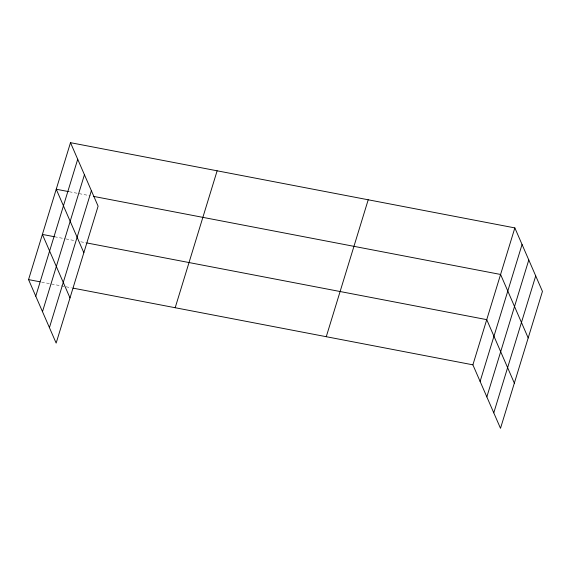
<?xml version="1.0" encoding="UTF-8"?>
<svg xmlns="http://www.w3.org/2000/svg" width="571" height="571" viewBox="0 0 571 571"><rect width="100%" height="100%" fill="white"/><g stroke="black" fill="none" stroke-linecap="round" stroke-linejoin="round"><path stroke-width="0.43" stroke-dasharray="2.85 2.14" d="M69.327 191.749L90.275 195.767M54.609 236.765L65.087 238.771M65.958 238.942L74.687 240.612M80.796 241.79L86.035 242.789M41.64 282.117L65.208 286.635M66.079 286.806L71.318 287.813"/><path stroke-width="0.86" d="M70.497 142.679L98.105 206.167L56.151 343.092L28.55 279.604L70.497 142.679L514.849 227.908L542.45 291.396L500.503 428.321L472.895 364.833L514.849 227.908M35.759 296.192L77.713 159.266M42.49 311.673L84.437 174.74M49.427 327.618L91.374 190.685M175.183 307.733L217.13 170.808M326.262 336.712L368.209 199.786M480.111 381.421L522.058 244.495M486.842 396.895L528.789 259.969M493.772 412.84L535.719 275.914M68.456 191.578L56.236 189.237L83.837 252.717M93.765 196.431L500.581 274.465L528.189 337.946M54.609 236.765L42.39 234.424L69.997 297.905M86.906 242.96L486.742 319.646L514.343 383.134M28.55 279.604L39.899 281.781M73.067 288.141L472.895 364.833"/></g></svg>
